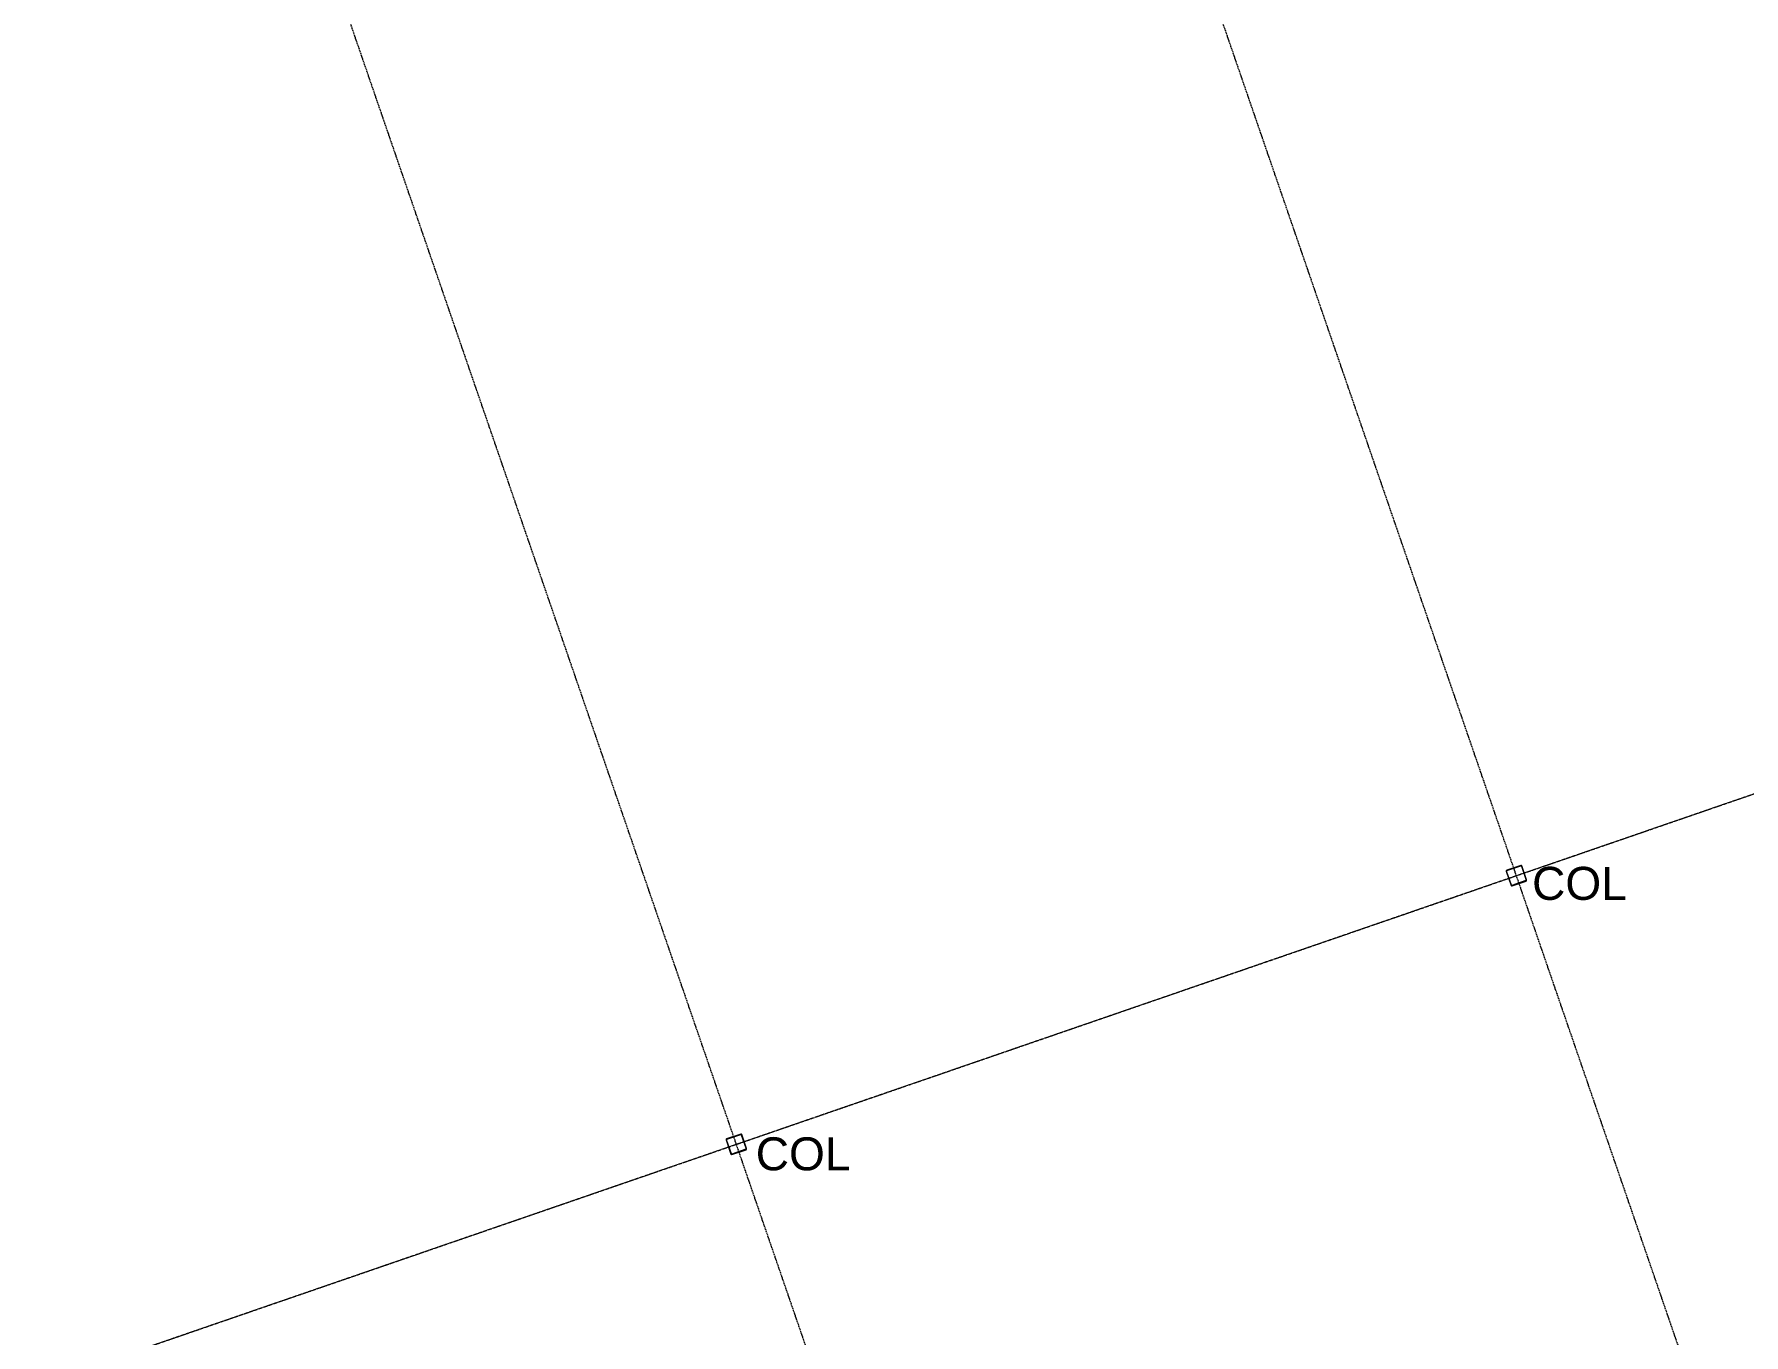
# Model space of a CAD drawing. Header units: millimetres. Extents: x -2612262 to -2065320, y 3717813 to 4283368.
# Drawn here: x -2384439 to -2363717, y 4000544 to 4016305 of the extents above; entities that cross this region are included whole.
import ezdxf

# ---------------------------------------------------------------- set-up
doc = ezdxf.new("R2010")
doc.units = ezdxf.units.MM
for name, pattern in [('Aligning Line', [3.2004, 1.6002, -1.6002]), ('Grid Line', [21, 12, -3, 3, -3]), ('Overhead', [4, 2.5, -1.5])]:
    doc.linetypes.add(name, pattern=pattern)
for name, color, linetype, lineweight in [('A-FLOR-OVHD', 1, 'Overhead', 13), ('G-ANNO-REFR', 1, 'Aligning Line', 5), ('S-COLS', 52, 'Continuous', 5), ('S-COLS-IDEN', 171, 'Continuous', 5), ('S-GRID', 1, 'Continuous', 5)]:
    doc.layers.add(name, color=color, linetype=linetype, lineweight=lineweight)
doc.styles.add('Arial_3', font='arial.ttf', dxfattribs={"height": 400})
picture_1 = doc.add_image_def('image1.jpg', size_in_pixel=(6528, 5638))

# ---------------------------------------------------------------- blocks, each defined once
blk = doc.blocks.new('SHS-Square Hollow Section-Column - 200x200xSHS-V1-GA - Part A')
at = {"layer": 'S-COLS'}
h = blk.add_hatch(dxfattribs=at)
h.set_pattern_fill('FP_4', color=256, style=0, pattern_type=2)
h.set_pattern_definition([(26, (933251.06, -4558304.6), (-311.76956, 639.22233), []), (26, (933499.15, -4557584.1), (-311.76956, 639.22233), [])])
h.paths.add_polyline_path([(-90, -100), (90, -100), (90, -95), (-90, -95)])
h.paths.add_polyline_path([(-100, -90), (-95, -90), (-95, 90), (-100, 90), (-100, -23)])
h.paths.add_polyline_path([(-90, -100), (-96, -92), (-100, -90), (-95, -98), (-92, -99)])
h.paths.add_polyline_path([(100, -90), (100, 90), (95, 90), (95, -90)])
h.paths.add_polyline_path([(90, -100), (97, -97), (98, -91), (94, -94)])
h.paths.add_polyline_path([(-90, 100), (-90, 95), (90, 95), (90, 100), (-35, 100)])
h.paths.add_polyline_path([(-100, 90), (-94, 94), (-92, 99), (-97, 97), (-99, 92)])
h.paths.add_polyline_path([(100, 90), (95, 98), (91, 98), (96, 92)])
at = {"layer": 'S-COLS', "lineweight": 15}
for p, q in [((-100, 90), (-100, -90)), ((-95, -90), (-95, 90)), ((90, 100), (-90, 100)), ((-90, 95), (90, 95)), ((95, 90), (95, -90)), ((100, -90), (100, 90)), ((90, -95), (-90, -95)), ((-90, -100), (90, -100))]:
    blk.add_line(p, q, dxfattribs=at)
for centre, radius, start, end in [((-90, 90), 10, 90, 180), ((-90, 90), 5, 90, 180), ((90, 90), 10, 360, 90), ((90, 90), 5, 0, 90), ((-90, -90), 10, 180, 270), ((-90, -90), 5, 180, 270), ((90, -90), 5, 270, 0), ((90, -90), 10, 270, 360)]:
    blk.add_arc(centre, radius, start, end, dxfattribs=at)
blk = doc.blocks.new('SHS-Square Hollow Section-Column - 200x200xSHS-2929163-GA - Part A')
at = {"layer": 'S-COLS'}
h = blk.add_hatch(dxfattribs=at)
h.set_pattern_fill('FP_6', color=256, style=0, pattern_type=2)
h.set_pattern_definition([(26, (943251.06, -4558304.6), (-311.76956, 639.22233), []), (26, (943499.15, -4557584.1), (-311.76956, 639.22233), [])])
h.paths.add_polyline_path([(-90, -100), (90, -100), (90, -95), (-90, -95)])
h.paths.add_polyline_path([(-100, -90), (-95, -90), (-95, 90), (-100, 90), (-100, 75)])
h.paths.add_polyline_path([(-90, -100), (-96, -92), (-100, -90), (-95, -98), (-92, -99)])
h.paths.add_polyline_path([(100, -90), (100, 90), (95, 90), (95, -90)])
h.paths.add_polyline_path([(90, -100), (97, -97), (98, -91), (94, -94)])
h.paths.add_polyline_path([(-90, 100), (-90, 95), (90, 95), (90, 100), (-35, 100)])
h.paths.add_polyline_path([(-100, 90), (-94, 94), (-92, 99), (-97, 97), (-99, 92)])
h.paths.add_polyline_path([(100, 90), (95, 98), (91, 98), (96, 92)])
at = {"layer": 'S-COLS', "lineweight": 15}
for p, q in [((-100, 90), (-100, -90)), ((-95, -90), (-95, 90)), ((90, 100), (-90, 100)), ((-90, 95), (90, 95)), ((95, 90), (95, -90)), ((100, -90), (100, 90)), ((90, -95), (-90, -95)), ((-90, -100), (90, -100))]:
    blk.add_line(p, q, dxfattribs=at)
for centre, radius, start, end in [((-90, 90), 10, 90, 180), ((-90, 90), 5, 90, 180), ((90, 90), 10, 360, 90), ((90, 90), 5, 0, 90), ((-90, -90), 10, 180, 270), ((-90, -90), 5, 180, 270), ((90, -90), 10, 270, 360), ((90, -90), 5, 270, 0)]:
    blk.add_arc(centre, radius, start, end, dxfattribs=at)

msp = doc.modelspace()

# ---------------------------------------------------------------- linework, layer by layer
at = {"layer": 'A-FLOR-OVHD'}
msp.add_line((-2452858.9, 3976362.5), (-2347563.2, 4012619.5), dxfattribs=at)
msp.add_line((-2452858.9, 3976362.5), (-2347563.2, 4012619.5), dxfattribs=at)
at = {"layer": 'S-GRID', "linetype": 'Grid Line'}
for p, q in [((-2353191.8, 3967536.1), (-2378900.5, 4042197.7)), ((-2363768, 3967536.1), (-2388355.6, 4038942)), ((-2473696.2, 3969187.5), (-2337666.9, 4016027.2))]:
    msp.add_line(p, q, dxfattribs=at)

# ---------------------------------------------------------------- block references
at = {"layer": 'S-COLS', "rotation": 19.00040712009558}
for name, p in [('SHS-Square Hollow Section-Column - 200x200xSHS-V1-GA - Part A', (-2366473.5, 4006108)), ('SHS-Square Hollow Section-Column - 200x200xSHS-2929163-GA - Part A', (-2375928.7, 4002852.3))]:
    msp.add_blockref(name, p, dxfattribs=at)

# ---------------------------------------------------------------- texts
at = {"layer": 'S-COLS-IDEN', "char_height": 400, "width": 1410.97, "attachment_point": 1, "style": 'Arial_3'}
for insert in [(-2366283.3, 4006214.4), (-2375693.6, 4002936.8)]:
    msp.add_mtext('COL', dxfattribs=dict(at, insert=insert))

# ---------------------------------------------------------------- pictures from other files: only their frames are drawn
at = {"layer": 'G-ANNO-REFR'}
image = msp.add_image(picture_1, insert=(-2382054.9, 4283368.1), size_in_units=(433000, 373966.6), rotation=-122.11743, dxfattribs=at)
image.dxf.flags = 15

doc.saveas('drawing.dxf')
